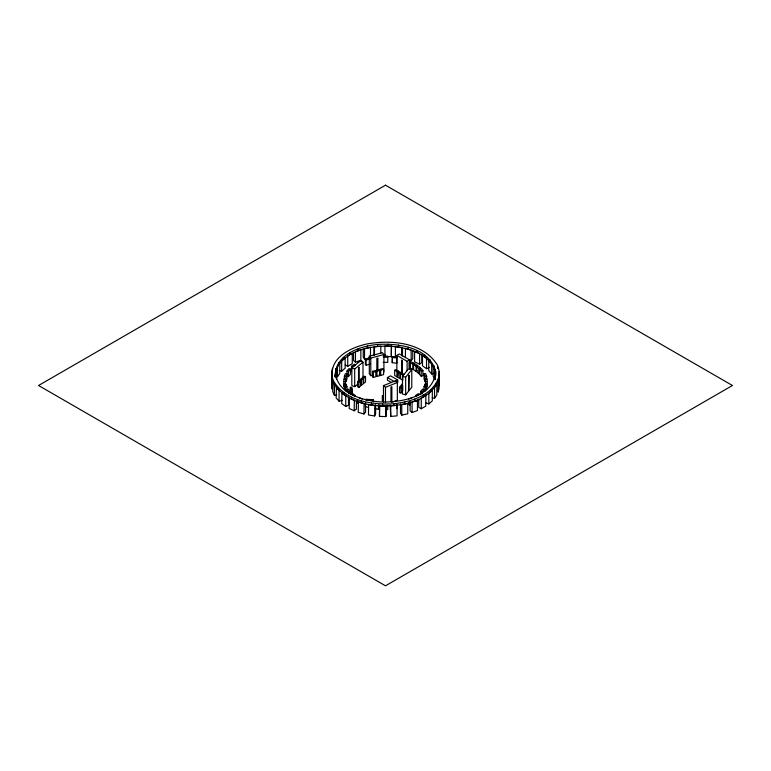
<?xml version="1.0" encoding="UTF-8"?>
<svg xmlns="http://www.w3.org/2000/svg" width="771" height="771" viewBox="0 0 771 771"><rect width="100%" height="100%" fill="white"/><g stroke="black" fill="none" stroke-linecap="round" stroke-linejoin="round"><path stroke-width="1.16" d="M332.417 368.23L331.829 374.706L333.583 383.071C348.145 406.153 380.276 408.563 404.765 404.014C422.633 401.161 445.85 385.751 437.417 365.049C422.855 341.967 390.724 339.558 366.235 344.107C351.595 347.538 331.964 356.356 332.079 373.887M335.915 368.548C332.899 392.796 363.787 401.527 382.869 402.019C402.954 402.317 433.89 396.082 435.634 371.564C429.447 347.509 398.78 343.095 377.645 344.454C359.912 346.006 334.267 354.949 335.366 376.556L335.202 374.716L335.202 377.038M386.069 405.247L385.885 416.591L379.486 416.388L379.505 405.739M379.486 416.388L379.679 405.045M391.514 345.312L391.321 356.655L384.931 356.462L385.115 354.409M385.885 416.591L385.905 405.931M435.634 371.564L435.085 379.573L435.085 377.617M439.171 371.458L439.085 388.526L438.082 392.179L438.082 381.722L439.085 378.069M373.405 399.657L373.28 400.583L370.09 400.428L370.215 399.513L373.405 399.657L373.405 401.749M331.915 382.474L332.417 370.186M344.386 379.322L344.386 376.181L345.389 373.656L346.95 373.858L345.948 376.383L345.948 381.616L346.95 379.091L346.998 371.005L348.935 368.673L350.381 369.068L350.381 374.301L348.434 376.634L346.998 376.229M392.227 357.436L392.584 356.53L396.959 357.108L396.602 363.237L392.227 362.669L392.227 357.436L396.602 358.014M392.227 362.669L392.584 356.53M375.14 408.803L378.416 409.237L378.773 405.199M396.602 363.237L396.959 362.341M424.002 391.629L424.05 386.676L425.052 384.151L426.614 384.363L426.614 389.586M425.611 391.07L425.611 386.888L426.614 384.363M375.602 404.679L375.602 413.969L374.677 415.954L368.499 415L368.586 404.351M374.677 415.954L374.773 405.305M333.583 381.115C345.659 401.257 372.374 405.054 393.904 403.734C411.039 401.72 431.905 395.716 438.583 377.935M335.279 376.354L337.486 376.836L339.78 373.386L339.78 362.929M432.319 397.855L434.536 398.347L434.536 387.89L436.511 384.363M434.536 398.347L436.829 394.897L436.829 384.44M402.481 376.344L408.601 368.769L411.781 369.617L411.781 387.273L408.958 390.762L408.958 375.072L408.476 391.35L405.662 394.848L402.481 393.991L402.481 376.344L405.662 377.192L411.781 369.617M399.503 387.37L400.862 385.693L402.308 386.078L402.308 391.311L400.959 392.988L399.503 392.593L399.503 387.37L400.959 387.755L402.308 386.078M402.597 383.534L401.248 385.211L402.703 385.596L402.703 390.83M348.434 376.634L348.434 371.4L350.381 369.068M420.619 394.607L420.619 391.475L422.566 389.143L424.002 389.538L422.065 391.87L422.065 393.962M435.634 373.521C431.105 352.964 406.317 347.085 388.131 346.102C369.801 346.006 348.376 350.111 337.486 366.379L337.486 376.836M365.56 402.867L365.56 412.167L363.951 413.988L358.245 412.312L358.399 401.681M363.951 413.988L364.105 403.358M408.861 359.845L411.145 360.52L412.755 358.688L412.755 350.554M341.659 371.265L345.148 368.162L345.148 357.705L341.659 360.809L341.659 371.265L339.674 370.523M425.852 402.838L428.83 403.956L428.83 393.489L432.039 390.29M428.83 403.956L432.319 400.853L432.319 390.396M357.754 384.151L354.689 386.676L351.817 385.51L351.817 367.863L360.115 361.011L362.996 362.177L362.996 377.472M354.689 386.676L354.689 369.02L362.996 362.177M357.638 381.578L359.479 380.064L360.789 380.595L360.789 385.828L358.949 387.341L357.638 386.811L357.638 381.578L358.949 382.108L360.789 380.595M361.32 380.161L363.16 378.648L361.84 378.118L360.009 379.631L361.32 380.161L361.32 385.384L363.16 383.871L363.16 378.648M363.681 378.204L365.521 376.691L364.211 376.161L362.37 377.674L363.681 378.204L363.681 383.438L365.521 381.924L365.521 376.691M351.528 366.283L354.332 364.259L355.576 364.837L352.781 366.861L351.528 366.283L351.528 371.516M417.603 395.6L419.472 394.251L418.219 393.682L415.424 395.706L416.668 396.275M416.668 401.508L419.472 399.484M356.395 401.055L356.395 409.189L354.159 410.779L349.186 408.457L349.398 397.846M354.159 410.779L354.371 400.168M418.749 353.291L414.605 351.354L414.605 361.811L419.578 364.143L421.814 362.543L421.814 354.409M414.066 363.237L412.793 364.076L412.793 369.299L409.912 367.834L409.912 362.611L411.184 361.772L414.066 363.237L414.066 365.329M347.74 366.312L352.27 363.7L352.27 353.243L347.74 355.855L347.74 366.312L345.225 364.866M396.853 370.678L396.853 355.383L399.339 353.947L409.574 359.864L409.574 369.27M396.853 355.383L407.098 361.291L409.574 359.864M394.685 370.292L395.822 369.637L398.087 370.947L398.087 376.171L396.949 376.826L394.685 375.516L394.685 370.292L396.949 371.593L398.087 370.947M391.572 382.589L387.428 380.199L387.428 377.588L390.502 375.814L397.749 379.997L397.749 382.609M397.605 371.979L399.87 373.28L399.87 378.513L397.605 377.202L397.605 371.979L398.742 371.323L401.007 372.624L401.007 374.716M399.87 373.28L401.007 372.624M400.525 373.656L401.652 373L403.917 374.311L402.79 374.966L400.525 373.656L400.525 378.889L402.79 380.199L402.79 374.966M397.749 379.997L394.675 381.77L387.428 377.588M421.005 398.154L425.534 395.542M418.73 399.166L418.73 407.3L421.245 408.746L425.775 406.134L425.852 394.704M413.555 364.51L414.991 363.777L417.535 365.444L416.099 366.177L413.555 364.51L413.555 369.743L416.099 371.41L417.535 370.668M348.502 397.046L348.502 405.18L345.745 406.462L341.717 403.59L341.977 393.008M341.717 393.133L346.006 395.889M426.527 368.702L426.527 358.236L422.498 355.364L422.498 365.82L426.527 368.702L429.283 367.41M357.773 362.274L361.281 360.664L362.274 361.387M354.332 396.275L355.576 395.706L352.781 393.682L351.528 394.251L353.397 395.6M408.726 399.156L412.225 397.547M383.466 402.115L383.466 385.645L395.33 380.845L397.335 382.503L397.335 400.149L392.969 401.922M383.466 385.645L385.481 387.302L397.335 382.503M416.754 366.668L418.913 368.499L418.913 373.733L416.754 371.892L416.754 366.668L418.345 366.042L420.503 367.883L420.503 369.974M418.913 368.499L420.503 367.883M355.47 362.197L360.847 360.182L360.847 349.726L355.47 351.74L355.47 362.197L353.542 360.481L353.542 352.347M411.907 401.913L417.458 400.062L417.458 410.519L412.09 412.533L410.153 410.818L410.153 401.518M342.228 400.303L339.067 401.238L336.156 397.942L336.455 387.399M336.156 387.485L339.365 390.685M419.463 369.039L421.168 368.528L422.913 370.504L422.913 375.737L421.207 376.238L419.463 374.263L419.463 369.039L421.207 371.015L421.207 376.238M421.207 371.015L422.913 370.504M431.683 373.993L431.683 363.526L428.772 360.24L428.772 370.697L431.683 373.993L433.794 373.366M370.138 364.105L366.1 365.223L365.406 364.394L365.406 359.161L369.444 358.043L364.519 359.103L363.247 357.195L363.247 349.061M365.406 359.161L366.1 359.999L370.138 358.872M348.935 391.87L350.381 391.475L348.434 389.143L346.998 389.538L348.935 391.87L348.935 393.962M372.807 375.149L370.793 375.699L369.309 373.858L369.309 356.212L382.435 352.684L383.919 354.515L383.919 372.162M369.309 356.212L370.793 358.043L383.919 354.515M372.538 371.352L375.438 370.562L376.113 371.4L376.113 376.634L373.212 377.414L372.538 376.576L372.538 371.352L373.212 372.181L373.212 377.414M376.277 370.34L379.178 369.56L379.852 370.398L379.852 375.631L376.952 376.412L376.277 375.573L376.277 370.34L376.952 371.179L376.952 376.412M380.016 369.338L382.917 368.557L383.592 369.396L383.592 374.619L380.691 375.4L380.016 374.561L380.016 369.338L380.691 370.176L380.691 375.4M373.212 372.181L376.113 371.4M376.952 371.179L379.852 370.398M380.691 370.176L383.592 369.396M401.652 404.496L407.753 403.349L407.753 413.805L401.768 415.135L400.496 413.217L400.496 403.927M336.696 394.964L334.412 395.321L332.754 391.745L333.082 381.24M332.754 381.288L334.739 384.806M344.386 389.586L344.386 384.363L345.948 384.151L346.95 386.676L346.95 391.909M424.05 373.858L425.052 376.383L425.052 381.616L424.05 379.091L424.05 373.858L425.611 373.656L426.614 376.181L426.614 379.322M344.386 384.363L345.389 386.888L346.95 386.676M425.052 376.383L426.614 376.181M390.695 405.787L397.075 405.401L397.075 415.858L390.743 416.436L390.193 405.122M350.381 393.567L350.323 387.331L351.923 387.254L352.174 394.328L351.923 392.478M350.323 387.331L350.583 389.172L352.174 389.095M350.651 393.885L350.651 389.702L352.251 389.625L352.501 394.607M350.651 389.702L350.911 391.543L352.501 391.466M331.655 374.822L331.993 388.97L331.993 374.812M439.007 375.275L439.345 385.722L439.094 382.956M383.254 356.221L387.746 356.221L387.746 362.37L383.254 362.37M383.254 357.146L387.746 357.146M343.837 381.568L345.447 381.568M425.553 381.568L427.163 381.568M343.837 384.209L345.447 384.209M425.553 384.209L427.163 384.209M385.5 409.555L387.746 409.555L387.746 405.373M379.486 405.931L385.885 406.124M344.386 376.181L345.948 376.383M424.05 386.676L425.611 386.888M397.46 357.349L395.398 357.031L395.398 346.565L401.585 347.528L401.585 355.662M368.499 404.534L374.677 405.498M346.998 371.005L348.434 371.4M420.619 391.475L422.065 391.87M368.432 407.454L365.406 406.606L365.406 403.474M358.245 401.855L363.951 403.532M351.817 367.863L354.689 369.02M358.775 397.547L362.274 399.156M349.186 397.99L354.159 400.322M409.912 362.611L412.793 364.076M379.178 374.793L379.852 375.631M396.602 407.763L396.959 408.659L396.959 404.476M331.829 376.662L333.583 383.071M439.171 373.415L439.345 375.265M435.798 375.371L435.461 371.68L435.461 376.325M435.682 384.199L435.682 386.165M434.815 369.328L434.815 379.785L433.157 376.209L433.157 365.753L433.986 367.536L433.986 365.579M430.575 389.981L430.575 391.938M430.228 359.922L430.228 361.888M427.163 386.791L427.163 378.975L425.553 378.975L425.553 384.7M425.052 384.151L425.052 386.242M424.513 354.843L424.513 356.8M423.51 395.022L423.51 396.988M421.245 398.289L421.245 408.746M419.578 353.677L419.578 364.143M417.092 350.554L417.092 352.52M416.099 366.177L416.099 371.41M414.779 399.108L414.779 401.065M412.09 402.077L412.09 412.533M411.145 360.52L411.145 350.053L405.44 348.376L405.44 357.677M409.719 401.97L409.719 405.112L408.726 404.389L408.726 402.298M408.293 347.258L408.293 349.215M407.098 361.291L407.098 370.706M405.662 377.192L405.662 394.848M404.765 402.048L404.765 404.014M402.501 347.866L402.501 356M402.375 373.974L402.375 360.529L401.575 360.067L401.575 373.511M401.768 404.679L401.768 415.135M400.959 387.755L400.959 392.988M398.491 345.09L398.491 347.046M396.949 371.593L396.949 376.826M393.904 403.734L393.904 405.691M391.87 402.366L391.87 386.676L390.945 387.052L390.945 401.614M391.321 356.655L391.321 346.198L384.931 346.006L384.931 356.462M390.743 405.98L390.743 416.436M388.131 344.136L388.131 346.102M385.481 387.302L385.481 402.597M382.686 404.071L382.686 406.028M380.807 353.099L380.807 346.131L374.484 346.709L374.484 354.843M378.416 405.054L378.416 409.237M377.867 370.427L377.867 358.101L376.846 358.38L376.846 370.706M377.645 344.454L377.645 346.42M373.925 347.008L373.925 355.142M371.593 403.06L371.593 405.016M370.793 358.043L370.793 375.699M370.504 356.616L370.504 347.326L364.519 348.646L364.519 359.103M367.507 346.025L367.507 347.981M366.1 359.999L366.1 365.223M361.098 400.727L361.098 402.693M359.161 380.739L359.161 367.295L358.515 367.825L358.515 381.279M358.949 382.108L358.949 387.341M358.158 348.771L358.158 350.738M357.773 400.361L357.773 403.493M352.251 389.625L352.251 394.858M351.672 397.2L351.672 399.156M350.911 391.543L350.911 394.685M350.583 389.172L350.583 393.355M350.005 352.588L350.005 354.544M345.948 384.151L345.948 386.242M345.745 396.005L345.745 406.462M345.447 384.7L345.447 378.975L343.837 378.975L343.837 386.791M345.389 386.888L345.389 391.07M343.731 392.612L343.731 394.569M343.403 357.291L343.403 359.257M339.067 390.781L339.067 401.238M338.633 362.698L338.633 364.654L335.915 370.504L336.416 368.683L336.416 379.139M337.611 387.167L337.611 389.133M335.414 372.335L335.414 376.98M334.412 384.854L334.412 395.321M366.1 399.32L365.974 400.245L369.164 400.39L369.299 399.465L366.1 399.32M410.143 361.31L409.064 362.225L409.064 367.459L410.143 366.543L410.143 361.31M385.5 185.194L38.55 385.5L385.5 585.806L732.45 385.5L385.5 185.194M438.246 368.798L437.417 367.006L438.246 368.798M383.235 396.352L382.31 395.6L382.31 400.824L383.235 401.585L383.235 396.352"/></g></svg>
